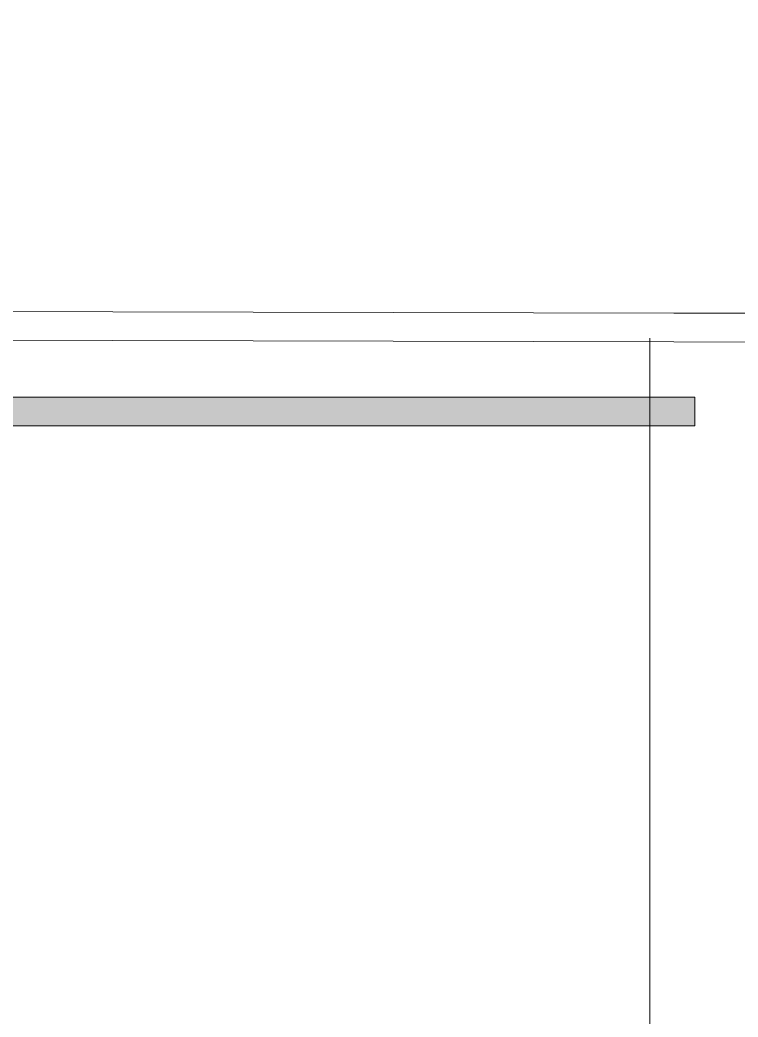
# Model space of a CAD drawing. Header units: millimetres. Extents: x -1113 to 415037, y -3642 to 28069.
# Drawn here: x 7200 to 8197, y 13763 to 15146 of the extents above; entities that cross this region are included whole.
import ezdxf

# ---------------------------------------------------------------- set-up
doc = ezdxf.new("R2010")
doc.units = ezdxf.units.MM
doc.linetypes.add('Осевая', pattern=[6350, 1270, -952.5, 3175, -952.5])
for name, color, linetype, lineweight in [('0) Стена 3.93м', 3, 'Continuous', 60), ('A-AREA-BNDY', 7, 'Continuous', 5), ('I-WALL', 7, 'Continuous', 5), ('Оси-2', 7, 'Осевая', 9)]:
    doc.layers.add(name, color=color, linetype=linetype, lineweight=lineweight)
doc.layers.add('A-AREA-PATT-1', color=7, linetype='Continuous', lineweight=5, true_color=0xa5bae0, transparency=1)

# ---------------------------------------------------------------- blocks, each defined once
blk = doc.blocks.new('1floor')
at = {"layer": 'A-AREA-PATT-1'}
h = blk.add_hatch(color=256, dxfattribs=at)
h.paths.add_polyline_path([(3730, 7883), (3780, 7883.1), (3780, 7900), (3730, 7900)])
h.paths.add_polyline_path([(4505, 7883), (4555, 7883), (4555, 7900), (4505, 7900), (4505, 7890.1)])
h.paths.add_polyline_path([(6395, 7883), (6405, 7883), (6405, 7900), (6355, 7900), (6355, 7883), (6392.3, 7883)])
h.paths.add_polyline_path([(6980, 7883), (7030, 7883), (7030, 7900), (6980, 7900), (6980, 7896.3)])
h.paths.add_polyline_path([(7660, 7883), (7660, 7900), (7610, 7900), (7610, 7883), (7650, 7883)])
h.paths.add_polyline_path([(20062, 7920.5), (20070.3, 7920.9), (20070.3, 9050), (20053.3, 9050), (20053.3, 7920.5)])
h.paths.add_polyline_path([(20053.3, 10850), (20070.3, 10850), (20070.3, 10874), (13684.5, 10874), (13684.5, 15220), (13679, 15218.9), (13679, 10868.5), (20053.3, 10868.5), (20053.3, 10860)])
h.paths.add_polyline_path([(9872.6, 14719.2), (9872.6, 14759.2), (9092.6, 14759.2), (9092.6, 14719.2)])
h.paths.add_polyline_path([(8601.2, 14719.2), (8972.6, 14719.2), (8972.6, 14759.2), (8192.6, 14759.2), (8192.6, 14719.2)])
h.paths.add_polyline_path([(7098.5, 14719.2), (8072.6, 14719.2), (8072.6, 14759.2), (7098.5, 14759.2), (7098.5, 14739.2)])
h.paths.add_polyline_path([(9952.6, 14799.2), (9952.6, 15879.2), (9912.6, 15879.2), (9912.6, 14799.2), (9932.6, 14799.2)])
h.paths.add_polyline_path([(13690, 15225.5), (13710, 15225.5), (13710, 15231), (13690, 15231)])
h.paths.add_polyline_path([(6780, 15235), (6780, 15270), (6570, 15270), (6570, 15235), (6774, 15235)])
h.paths.add_polyline_path([(6731.6, 15295), (6760, 15295), (6760, 15345), (6610, 15345), (6610, 15975), (6760, 15975), (6760, 16025), (6610, 16025), (6610, 16123), (6570, 16123), (6570, 15305), (6610, 15305), (6610, 15295)])
h.paths.add_polyline_path([(6570, 17627), (6610, 17627), (6610, 17725), (6760, 17725), (6760, 17775), (6610, 17775), (6610, 18325), (6760, 18325), (6760, 18375), (6610, 18375), (6610, 18975), (6760, 18975), (6760, 19025), (6610, 19025), (6610, 19123), (6570, 19123), (6570, 17670.9)])
h.paths.add_polyline_path([(9952.6, 17799.2), (9952.6, 18429.2), (9912.6, 18429.2), (9912.6, 17799.2), (9932.6, 17799.2)])
h.paths.add_polyline_path([(13710, 17821), (13710, 17825.5), (13690, 17825.5), (13690, 17821), (13710, 17821)])
h.paths.add_polyline_path([(13679, 17825.5), (13684.5, 17827.6), (13682.2, 18474.5), (13679, 18474.4), (13679, 17826.4)])
h.paths.add_polyline_path([(13690, 18479), (13710, 18479), (13710, 18490), (13679, 18490), (13679, 18479), (13684.5, 18479)])
h.paths.add_polyline_path([(9952.6, 18549.2), (9952.6, 19179.2), (9912.6, 19179.2), (9912.6, 18549.2), (9932.6, 18549.2)])
h.paths.add_polyline_path([(9932.6, 19299.2), (9952.6, 19299.2), (9950.8, 20632.7), (9912.6, 20632.7), (9912.6, 19299.2)])
h.paths.add_polyline_path([(6610, 20627), (6610, 20725), (6760, 20725), (6760, 20770), (6570, 20770), (6570, 20627)])
h.paths.add_polyline_path([(13692.3, 21569), (13710, 21569.3), (13710, 21574.5), (13684.5, 21574.5), (13684.5, 22224.5), (13679, 22224.5), (13679, 21569), (13690, 21569)])
h.paths.add_polyline_path([(13710, 22224.5), (13710, 22232), (13700, 22232), (13700, 22224.5)])
h.paths.add_polyline_path([(6685, 27100), (6685, 27250), (6635, 27250), (6635, 27100)])
h.paths.add_polyline_path([(5835, 27100), (5835, 27250), (5785, 27250), (5785, 27100)])
h.paths.add_polyline_path([(7485, 27100), (7535, 27100), (7535, 27250), (7485, 27250), (7485, 27195.3)])
h.paths.add_polyline_path([(8385, 27100), (8385, 27150), (9089.5, 27150), (9089.5, 27250), (8335, 27250), (8335, 27100)])
h.paths.add_polyline_path([(12635.3, 27100), (12635.3, 27150), (13410.3, 27150), (13410.3, 27100), (13460.3, 27100), (13460.3, 27150), (13689.5, 27150), (13689.5, 27250), (11735.3, 27250), (11735.3, 27100), (11785.3, 27100), (11785.3, 27150), (12585.3, 27150), (12585.3, 27100)])
h.paths.add_polyline_path([(4985, 27100), (4985, 27250), (4680.5, 27250), (4680.5, 27150), (4935, 27150), (4935, 27100)])
h.paths.add_polyline_path([(10035, 27100), (10085, 27100), (10085, 27150), (10885, 27150), (10885, 27100), (10935, 27100), (10935, 27150), (11285, 27150), (11285, 27250), (10035, 27250), (10035, 27156.3)])
at = {"layer": 'I-WALL'}
for p, q in [((7098.5, 14759.2), (8072.6, 14759.2)), ((8072.6, 14719.2), (8072.6, 14759.2)), ((8072.6, 14719.2), (7098.5, 14719.2))]:
    blk.add_line(p, q, dxfattribs=at)
at = {"layer": 'Оси-2'}
blk.add_line((8010, 3093.7), (8010, 22398.1), dxfattribs=at)

msp = doc.modelspace()

# ---------------------------------------------------------------- linework, layer by layer
at = {"layer": 'A-AREA-BNDY', "flags": 128}
for points in [[(6619.6, 20726), (6607.3, 15477.5), (6606.8, 15254), (6817.8, 15253.5), (6817.1, 14959.5), (7134.6, 14958.8), (7134.1, 14742), (8108.2, 14739.7), (8228.2, 14739.4)], [(8228.1, 14699.4), (8108.1, 14699.7), (7134, 14702), (7133.7, 14556.8), (6816.2, 14557.5), (6807.5, 10862.5), (3566, 10870.1), (3566.1, 10891.1), (1857.1, 10895.1), (1857, 10874.1), (572.5, 10877.2), (571.9, 10597.7), (570.9, 10597.7), (566.6, 8797.7), (567.6, 8797.7), (567, 8519.2), (1312, 8517.4), (1310.6, 7917.4)]]:
    msp.add_lwpolyline(points, dxfattribs=at)

# ---------------------------------------------------------------- block references
at = {"layer": '0) Стена 3.93м'}
msp.add_blockref('1floor', (64.7, -136.1), dxfattribs=at)

doc.saveas('drawing.dxf')
